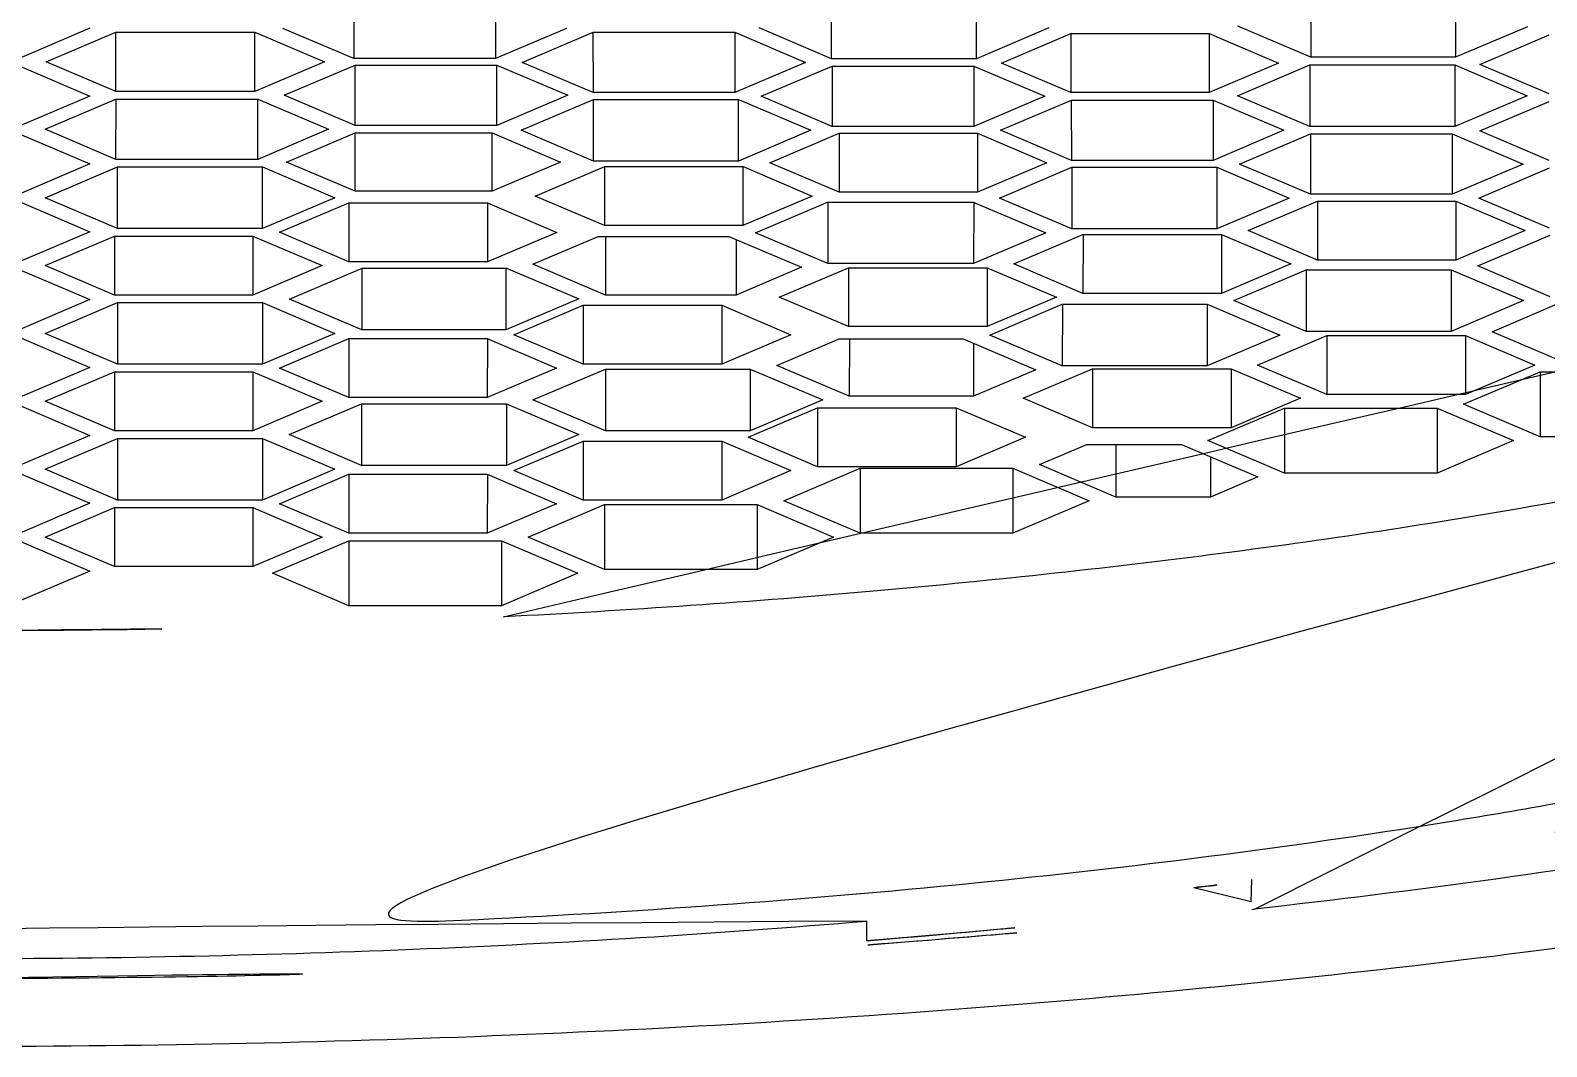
# Model space of a CAD drawing. Extents: x 16296660632 to 16296672714, y -37409619871 to -37409617455.
# Drawn here: x 16296672252.012 to 16296672256.953, y -37409617796.85 to -37409617793.537 of the extents above; entities that cross this region are included whole.
import ezdxf

# ---------------------------------------------------------------- set-up
doc = ezdxf.new("R2010")
doc.units = 0
doc.header["$LTSCALE"] = 10
doc.header["$MEASUREMENT"] = 0
doc.layers.get('0').update_dxf_attribs({"linetype": 'CONTINUOUS'})
doc.layers.add('02___PRT_ALL_AXES', color=7, linetype='CONTINUOUS')

msp = doc.modelspace()

# ---------------------------------------------------------------- linework, layer by layer
at = {"color": 7, "linetype": 'Continuous'}
for p, q in [((16296672253.066, -37409617793.432587), (16296672253.066099, -37409617793.629211)), ((16296672253.52788, -37409617793.432587), (16296672253.527981, -37409617793.629211)), ((16296672254.62299, -37409617793.629494), (16296672254.62299, -37409617793.428459)), ((16296672255.09523, -37409617793.629494), (16296672255.09523, -37409617793.428459)), ((16296672256.18449, -37409617793.424049), (16296672256.18449, -37409617793.625076)), ((16296672256.656731, -37409617793.424049), (16296672256.656731, -37409617793.625076)), ((16296672252.20611, -37409617793.530037), (16296672251.97517, -37409617793.628349)), ((16296672252.063351, -37409617793.639969), (16296672252.290051, -37409617793.543457)), ((16296672252.290051, -37409617793.543457), (16296672252.743441, -37409617793.543457)), ((16296672252.290051, -37409617793.736473), (16296672252.290051, -37409617793.543457)), ((16296672252.743441, -37409617793.736473), (16296672252.743441, -37409617793.543457)), ((16296672252.743441, -37409617793.543457), (16296672252.970131, -37409617793.639969)), ((16296672253.066099, -37409617793.629211), (16296672252.83515, -37409617793.530899)), ((16296672253.758909, -37409617793.530899), (16296672253.527981, -37409617793.629211)), ((16296672253.61458, -37409617793.641487), (16296672253.84552, -37409617793.54319)), ((16296672253.845421, -37409617793.54319), (16296672253.84552, -37409617793.739807)), ((16296672253.84552, -37409617793.54319), (16296672254.3074, -37409617793.54319)), ((16296672254.307301, -37409617793.54319), (16296672254.3074, -37409617793.739807)), ((16296672254.3074, -37409617793.54319), (16296672254.53834, -37409617793.641487)), ((16296672254.62299, -37409617793.629494), (16296672254.386869, -37409617793.528969)), ((16296672255.33135, -37409617793.528969), (16296672255.09523, -37409617793.629494)), ((16296672256.18449, -37409617793.625076), (16296672255.947041, -37409617793.523987)), ((16296672256.89152, -37409617793.525131), (16296672256.656731, -37409617793.625076)), ((16296672255.176649, -37409617793.643982), (16296672255.402411, -37409617793.547867)), ((16296672255.402411, -37409617793.547867), (16296672255.853939, -37409617793.547867)), ((16296672255.402411, -37409617793.547867), (16296672255.402411, -37409617793.740082)), ((16296672255.853939, -37409617793.547867), (16296672255.853939, -37409617793.740082)), ((16296672255.853939, -37409617793.547867), (16296672256.0797, -37409617793.643982)), ((16296672256.7355, -37409617793.648392), (16296672256.96126, -37409617793.552277)), ((16296672252.290051, -37409617793.736473), (16296672252.063351, -37409617793.639969)), ((16296672252.970131, -37409617793.639969), (16296672252.743441, -37409617793.736473)), ((16296672253.527981, -37409617793.629211), (16296672253.066099, -37409617793.629211)), ((16296672253.84552, -37409617793.739807), (16296672253.61458, -37409617793.641487)), ((16296672254.53834, -37409617793.641487), (16296672254.3074, -37409617793.739807)), ((16296672255.09523, -37409617793.629494), (16296672254.62299, -37409617793.629494)), ((16296672256.656731, -37409617793.625076), (16296672256.18449, -37409617793.625076)), ((16296672251.97517, -37409617793.652931), (16296672252.20611, -37409617793.751244)), ((16296672252.83939, -37409617793.748756), (16296672253.07033, -37409617793.650452)), ((16296672253.07033, -37409617793.650452), (16296672253.532209, -37409617793.650452)), ((16296672253.07033, -37409617793.847069), (16296672253.070431, -37409617793.650452)), ((16296672253.532209, -37409617793.847069), (16296672253.53231, -37409617793.650452)), ((16296672253.532209, -37409617793.650452), (16296672253.763149, -37409617793.748756)), ((16296672254.393999, -37409617793.752098), (16296672254.624941, -37409617793.653793)), ((16296672254.62484, -37409617793.653793), (16296672254.624941, -37409617793.850403)), ((16296672254.624941, -37409617793.653793), (16296672255.086821, -37409617793.653793)), ((16296672255.08672, -37409617793.653793), (16296672255.086821, -37409617793.850403)), ((16296672255.086821, -37409617793.653793), (16296672255.31776, -37409617793.752098)), ((16296672255.402411, -37409617793.740082), (16296672255.176649, -37409617793.643982)), ((16296672256.0797, -37409617793.643982), (16296672255.853939, -37409617793.740082)), ((16296672255.945721, -37409617793.750168), (16296672256.181841, -37409617793.649651)), ((16296672256.181841, -37409617793.649651), (16296672256.654079, -37409617793.649651)), ((16296672256.181841, -37409617793.649651), (16296672256.181841, -37409617793.850677)), ((16296672256.654079, -37409617793.649651), (16296672256.654079, -37409617793.850677)), ((16296672256.654079, -37409617793.649651), (16296672256.89019, -37409617793.750168)), ((16296672256.96126, -37409617793.744492), (16296672256.7355, -37409617793.648392)), ((16296672252.743441, -37409617793.736473), (16296672252.290051, -37409617793.736473)), ((16296672254.3074, -37409617793.739807), (16296672253.84552, -37409617793.739807)), ((16296672255.853939, -37409617793.740082), (16296672255.402411, -37409617793.740082)), ((16296672252.20611, -37409617793.751244), (16296672251.97517, -37409617793.849548)), ((16296672252.059971, -37409617793.859352), (16296672252.290911, -37409617793.761047)), ((16296672252.290911, -37409617793.761047), (16296672252.75279, -37409617793.761047)), ((16296672252.290911, -37409617793.957657), (16296672252.29101, -37409617793.761047)), ((16296672252.75279, -37409617793.957657), (16296672252.75289, -37409617793.761047)), ((16296672252.75279, -37409617793.761047), (16296672252.98373, -37409617793.859352)), ((16296672253.07033, -37409617793.847069), (16296672252.83939, -37409617793.748756)), ((16296672253.763149, -37409617793.748756), (16296672253.532209, -37409617793.847069)), ((16296672253.61112, -37409617793.862633), (16296672253.84724, -37409617793.762123)), ((16296672253.84724, -37409617793.762123), (16296672254.319481, -37409617793.762123)), ((16296672253.84724, -37409617793.963142), (16296672253.84734, -37409617793.762123)), ((16296672254.319481, -37409617793.963142), (16296672254.319571, -37409617793.762123)), ((16296672254.319481, -37409617793.762123), (16296672254.555599, -37409617793.862633)), ((16296672254.624941, -37409617793.850403), (16296672254.393999, -37409617793.752098)), ((16296672255.31776, -37409617793.752098), (16296672255.086821, -37409617793.850403)), ((16296672255.17342, -37409617793.862694), (16296672255.40436, -37409617793.764381)), ((16296672255.404261, -37409617793.764381), (16296672255.40436, -37409617793.960999)), ((16296672255.40436, -37409617793.764381), (16296672255.86624, -37409617793.764381)), ((16296672255.86615, -37409617793.764381), (16296672255.86624, -37409617793.961014)), ((16296672255.86624, -37409617793.764381), (16296672256.097179, -37409617793.862694)), ((16296672256.181841, -37409617793.850677), (16296672255.945721, -37409617793.750168)), ((16296672256.89019, -37409617793.750168), (16296672256.654079, -37409617793.850677)), ((16296672256.7355, -37409617793.865173), (16296672256.96126, -37409617793.769073)), ((16296672251.97517, -37409617793.874123), (16296672252.20611, -37409617793.972427)), ((16296672252.290911, -37409617793.957657), (16296672252.059971, -37409617793.859352)), ((16296672252.98373, -37409617793.859352), (16296672252.75279, -37409617793.957657)), ((16296672252.84709, -37409617793.966667), (16296672253.07033, -37409617793.871643)), ((16296672253.532209, -37409617793.847069), (16296672253.07033, -37409617793.847069)), ((16296672253.07033, -37409617793.871643), (16296672253.516821, -37409617793.871643)), ((16296672253.07033, -37409617794.061707), (16296672253.070431, -37409617793.871643)), ((16296672253.516821, -37409617794.061707), (16296672253.516911, -37409617793.871643)), ((16296672253.516821, -37409617793.871643), (16296672253.740061, -37409617793.966667)), ((16296672253.84724, -37409617793.963142), (16296672253.61112, -37409617793.862633)), ((16296672254.555599, -37409617793.862633), (16296672254.319481, -37409617793.963142)), ((16296672254.421619, -37409617793.968819), (16296672254.647381, -37409617793.872711)), ((16296672255.086821, -37409617793.850403), (16296672254.624941, -37409617793.850403)), ((16296672254.647381, -37409617793.872711), (16296672255.0989, -37409617793.872711)), ((16296672254.64747, -37409617793.872719), (16296672254.647381, -37409617794.064934)), ((16296672255.0989, -37409617793.872711), (16296672255.324659, -37409617793.968819)), ((16296672255.098989, -37409617793.872719), (16296672255.0989, -37409617794.064934)), ((16296672255.40436, -37409617793.960999), (16296672255.17342, -37409617793.862694)), ((16296672256.097179, -37409617793.862694), (16296672255.86624, -37409617793.961014)), ((16296672255.952841, -37409617793.973289), (16296672256.18379, -37409617793.874977)), ((16296672256.654079, -37409617793.850677), (16296672256.181841, -37409617793.850677)), ((16296672256.183689, -37409617793.874977), (16296672256.18379, -37409617794.071602)), ((16296672256.18379, -37409617793.874977), (16296672256.64567, -37409617793.874977)), ((16296672256.645571, -37409617793.874977), (16296672256.64567, -37409617794.071602)), ((16296672256.64567, -37409617793.874977), (16296672256.87661, -37409617793.973289)), ((16296672256.96126, -37409617793.961281), (16296672256.7355, -37409617793.865173)), ((16296672252.20611, -37409617793.972427), (16296672251.97517, -37409617794.07074)), ((16296672252.05982, -37409617794.082764), (16296672252.29594, -37409617793.982239)), ((16296672252.75279, -37409617793.957657), (16296672252.290911, -37409617793.957657)), ((16296672252.29594, -37409617793.982239), (16296672252.768181, -37409617793.982239)), ((16296672252.29594, -37409617794.183273), (16296672252.29604, -37409617793.982239)), ((16296672252.768181, -37409617794.183273), (16296672252.76828, -37409617793.982239)), ((16296672252.768181, -37409617793.982239), (16296672253.004299, -37409617794.082764)), ((16296672253.07033, -37409617794.061707), (16296672252.84709, -37409617793.966667)), ((16296672253.740061, -37409617793.966667), (16296672253.516821, -37409617794.061707)), ((16296672253.65744, -37409617794.077332), (16296672253.88349, -37409617793.98111)), ((16296672254.319481, -37409617793.963142), (16296672253.84724, -37409617793.963142)), ((16296672253.883301, -37409617793.98111), (16296672253.883209, -37409617794.173439)), ((16296672253.88349, -37409617793.98111), (16296672254.33444, -37409617793.98111)), ((16296672254.334261, -37409617793.98111), (16296672254.33416, -37409617794.173439)), ((16296672254.33444, -37409617793.98111), (16296672254.560209, -37409617794.077209)), ((16296672254.647381, -37409617794.064934), (16296672254.421619, -37409617793.968819)), ((16296672255.324659, -37409617793.968819), (16296672255.0989, -37409617794.064934)), ((16296672255.16996, -37409617794.083817), (16296672255.40608, -37409617793.983307)), ((16296672255.86624, -37409617793.961014), (16296672255.40436, -37409617793.960999)), ((16296672255.40608, -37409617793.983307), (16296672255.878321, -37409617793.983307)), ((16296672255.406179, -37409617793.983307), (16296672255.40608, -37409617794.184341)), ((16296672255.87842, -37409617793.983307), (16296672255.878321, -37409617794.184341)), ((16296672255.878321, -37409617793.983307), (16296672256.114441, -37409617794.083817)), ((16296672256.18379, -37409617794.071602), (16296672255.952841, -37409617793.973289)), ((16296672256.87661, -37409617793.973289), (16296672256.64567, -37409617794.071602)), ((16296672256.732269, -37409617794.083893), (16296672256.963209, -37409617793.98558)), ((16296672252.29594, -37409617794.183273), (16296672252.05982, -37409617794.082764)), ((16296672253.004299, -37409617794.082764), (16296672252.768181, -37409617794.183273)), ((16296672253.516821, -37409617794.061707), (16296672253.07033, -37409617794.061707)), ((16296672253.883209, -37409617794.173439), (16296672253.65744, -37409617794.077332)), ((16296672254.560209, -37409617794.077209), (16296672254.33416, -37409617794.173439)), ((16296672255.0989, -37409617794.064934), (16296672254.647381, -37409617794.064934)), ((16296672255.40608, -37409617794.184341), (16296672255.16996, -37409617794.083817)), ((16296672256.114441, -37409617794.083817), (16296672255.878321, -37409617794.184341)), ((16296672256.64567, -37409617794.071602), (16296672256.18379, -37409617794.071602)), ((16296672256.963209, -37409617794.182198), (16296672256.732269, -37409617794.083893)), ((16296672251.97517, -37409617794.095322), (16296672252.20611, -37409617794.193626)), ((16296672252.82399, -37409617794.195427), (16296672253.049471, -37409617794.099457)), ((16296672253.049471, -37409617794.099457), (16296672253.50156, -37409617794.099449)), ((16296672253.04985, -37409617794.099457), (16296672253.049749, -37409617794.291542)), ((16296672253.50156, -37409617794.099449), (16296672253.72732, -37409617794.195557)), ((16296672253.50194, -37409617794.099457), (16296672253.501841, -37409617794.291542)), ((16296672254.375, -37409617794.196632), (16296672254.6098, -37409617794.09668)), ((16296672254.6098, -37409617794.09668), (16296672255.08469, -37409617794.09668)), ((16296672254.611219, -37409617794.09668), (16296672254.61112, -37409617794.297142)), ((16296672255.08469, -37409617794.09668), (16296672255.32081, -37409617794.197197)), ((16296672255.086121, -37409617794.09668), (16296672255.08602, -37409617794.297142)), ((16296672255.980459, -37409617794.190018), (16296672256.206221, -37409617794.09391)), ((16296672256.206221, -37409617794.09391), (16296672256.65774, -37409617794.09391)), ((16296672256.20632, -37409617794.09391), (16296672256.206221, -37409617794.286118)), ((16296672256.65774, -37409617794.09391), (16296672256.883499, -37409617794.190018)), ((16296672256.657841, -37409617794.09391), (16296672256.657749, -37409617794.286118)), ((16296672252.768181, -37409617794.183273), (16296672252.29594, -37409617794.183273)), ((16296672254.33416, -37409617794.173439), (16296672253.883209, -37409617794.173439)), ((16296672255.878321, -37409617794.184341), (16296672255.40608, -37409617794.184341)), ((16296672252.20611, -37409617794.193626), (16296672251.97517, -37409617794.291939)), ((16296672252.05982, -37409617794.303947), (16296672252.28558, -37409617794.207848)), ((16296672252.28558, -37409617794.207848), (16296672252.73711, -37409617794.207848)), ((16296672252.285681, -37409617794.207848), (16296672252.28558, -37409617794.400047)), ((16296672252.7372, -37409617794.207848), (16296672252.73711, -37409617794.400047)), ((16296672252.73711, -37409617794.207848), (16296672252.96287, -37409617794.303947)), ((16296672253.049749, -37409617794.291542), (16296672252.82399, -37409617794.195427)), ((16296672253.72732, -37409617794.195557), (16296672253.501841, -37409617794.291542)), ((16296672253.64974, -37409617794.299538), (16296672253.862631, -37409617794.208923)), ((16296672253.862631, -37409617794.208923), (16296672254.288401, -37409617794.208923)), ((16296672253.88596, -37409617794.208931), (16296672253.88586, -37409617794.400047)), ((16296672254.288401, -37409617794.208923), (16296672254.524521, -37409617794.309433)), ((16296672254.31172, -37409617794.218842), (16296672254.31163, -37409617794.400047)), ((16296672254.61112, -37409617794.297142), (16296672254.375, -37409617794.196632)), ((16296672255.32081, -37409617794.197197), (16296672255.08602, -37409617794.297142)), ((16296672255.21657, -37409617794.298409), (16296672255.442341, -37409617794.202301)), ((16296672255.442341, -37409617794.202301), (16296672255.89386, -37409617794.202301)), ((16296672255.44243, -37409617794.202301), (16296672255.442341, -37409617794.394524)), ((16296672255.89395, -37409617794.202301), (16296672255.89386, -37409617794.394524)), ((16296672255.89386, -37409617794.202301), (16296672256.119619, -37409617794.298409)), ((16296672256.206221, -37409617794.286118), (16296672255.980459, -37409617794.190018)), ((16296672256.883499, -37409617794.190018), (16296672256.657749, -37409617794.286118)), ((16296672256.728809, -37409617794.305023), (16296672256.96493, -37409617794.204514)), ((16296672256.657749, -37409617794.286118), (16296672256.206221, -37409617794.286118)), ((16296672251.97517, -37409617794.316513), (16296672252.20611, -37409617794.414833)), ((16296672252.28558, -37409617794.400047), (16296672252.05982, -37409617794.303947)), ((16296672252.96287, -37409617794.303947), (16296672252.73711, -37409617794.400047)), ((16296672252.85611, -37409617794.41291), (16296672253.093559, -37409617794.311829)), ((16296672253.501841, -37409617794.291542), (16296672253.049749, -37409617794.291542)), ((16296672253.092331, -37409617794.311829), (16296672253.09223, -37409617794.51342)), ((16296672253.093559, -37409617794.311829), (16296672253.563141, -37409617794.311829)), ((16296672253.561911, -37409617794.311829), (16296672253.56181, -37409617794.51342)), ((16296672253.563141, -37409617794.311829), (16296672253.799259, -37409617794.412354)), ((16296672253.88586, -37409617794.400047), (16296672253.64974, -37409617794.299538)), ((16296672254.524521, -37409617794.309433), (16296672254.31163, -37409617794.400047)), ((16296672254.45269, -37409617794.406799), (16296672254.67845, -37409617794.310699)), ((16296672255.08602, -37409617794.297142), (16296672254.61112, -37409617794.297142)), ((16296672254.67845, -37409617794.310699), (16296672255.129971, -37409617794.310699)), ((16296672254.678539, -37409617794.310699), (16296672254.67845, -37409617794.502907)), ((16296672255.13007, -37409617794.310699), (16296672255.129971, -37409617794.502907)), ((16296672255.129971, -37409617794.310699), (16296672255.35573, -37409617794.406799)), ((16296672255.442341, -37409617794.394524), (16296672255.21657, -37409617794.298409)), ((16296672256.119619, -37409617794.298409), (16296672255.89386, -37409617794.394524)), ((16296672255.933849, -37409617794.417824), (16296672256.16997, -37409617794.317307)), ((16296672256.16997, -37409617794.317307), (16296672256.64221, -37409617794.317307)), ((16296672256.170071, -37409617794.317307), (16296672256.16997, -37409617794.518341)), ((16296672256.642309, -37409617794.317307), (16296672256.64221, -37409617794.518341)), ((16296672256.64221, -37409617794.317307), (16296672256.87833, -37409617794.417824)), ((16296672256.96493, -37409617794.405533), (16296672256.728809, -37409617794.305023)), ((16296672252.20611, -37409617794.414833), (16296672251.97517, -37409617794.51313)), ((16296672252.05982, -37409617794.525146), (16296672252.29594, -37409617794.424629)), ((16296672252.73711, -37409617794.400047), (16296672252.28558, -37409617794.400047)), ((16296672252.29594, -37409617794.424629), (16296672252.768181, -37409617794.424629)), ((16296672252.29604, -37409617794.424629), (16296672252.29594, -37409617794.625664)), ((16296672252.76828, -37409617794.424629), (16296672252.768181, -37409617794.625664)), ((16296672252.768181, -37409617794.424629), (16296672253.004299, -37409617794.525146)), ((16296672253.09223, -37409617794.51342), (16296672252.85611, -37409617794.41291)), ((16296672253.799259, -37409617794.412354), (16296672253.56181, -37409617794.51342)), ((16296672253.587589, -37409617794.529556), (16296672253.81336, -37409617794.433449)), ((16296672253.81336, -37409617794.433449), (16296672254.264879, -37409617794.433449)), ((16296672253.81345, -37409617794.433449), (16296672253.81336, -37409617794.625664)), ((16296672254.31163, -37409617794.400047), (16296672253.88586, -37409617794.400047)), ((16296672254.264971, -37409617794.433449), (16296672254.264879, -37409617794.625664)), ((16296672254.264879, -37409617794.433449), (16296672254.490641, -37409617794.529556)), ((16296672254.67845, -37409617794.502907), (16296672254.45269, -37409617794.406799)), ((16296672255.35573, -37409617794.406799), (16296672255.129971, -37409617794.502907)), ((16296672255.138889, -37409617794.530617), (16296672255.37501, -37409617794.430107)), ((16296672255.37501, -37409617794.430107), (16296672255.84725, -37409617794.430107)), ((16296672255.375111, -37409617794.430107), (16296672255.37501, -37409617794.631142)), ((16296672255.89386, -37409617794.394524), (16296672255.442341, -37409617794.394524)), ((16296672255.847349, -37409617794.430107), (16296672255.84725, -37409617794.631142)), ((16296672255.84725, -37409617794.430107), (16296672256.08337, -37409617794.530617)), ((16296672256.16997, -37409617794.518341), (16296672255.933849, -37409617794.417824)), ((16296672256.87833, -37409617794.417824), (16296672256.64221, -37409617794.518341)), ((16296672256.775419, -37409617794.5196), (16296672257.001181, -37409617794.4235)), ((16296672252.29594, -37409617794.625664), (16296672252.05982, -37409617794.525146)), ((16296672253.004299, -37409617794.525146), (16296672252.768181, -37409617794.625664)), ((16296672253.56181, -37409617794.51342), (16296672253.09223, -37409617794.51342)), ((16296672253.81336, -37409617794.625664), (16296672253.587589, -37409617794.529556)), ((16296672254.490641, -37409617794.529556), (16296672254.264879, -37409617794.625664)), ((16296672255.129971, -37409617794.502907), (16296672254.67845, -37409617794.502907)), ((16296672255.37501, -37409617794.631142), (16296672255.138889, -37409617794.530617)), ((16296672256.08337, -37409617794.530617), (16296672255.84725, -37409617794.631142)), ((16296672256.01153, -37409617794.627998), (16296672256.237301, -37409617794.531891)), ((16296672256.64221, -37409617794.518341), (16296672256.16997, -37409617794.518341)), ((16296672256.237301, -37409617794.531891), (16296672256.68882, -37409617794.531891)), ((16296672256.237391, -37409617794.531891), (16296672256.237301, -37409617794.724098)), ((16296672256.68891, -37409617794.531891), (16296672256.68882, -37409617794.724098)), ((16296672256.68882, -37409617794.531891), (16296672256.914579, -37409617794.627998)), ((16296672257.001181, -37409617794.615707), (16296672256.775419, -37409617794.5196)), ((16296672251.97517, -37409617794.537712), (16296672252.20611, -37409617794.636017)), ((16296672252.823709, -37409617794.637947), (16296672253.049471, -37409617794.541847)), ((16296672253.049471, -37409617794.541847), (16296672253.50099, -37409617794.541847)), ((16296672253.049561, -37409617794.541847), (16296672253.049471, -37409617794.734047)), ((16296672253.501089, -37409617794.541847), (16296672253.50099, -37409617794.734047)), ((16296672253.50099, -37409617794.541847), (16296672253.726749, -37409617794.637947)), ((16296672254.4447, -37409617794.629128), (16296672254.64723, -37409617794.542923)), ((16296672254.64723, -37409617794.542923), (16296672255.05229, -37409617794.542923)), ((16296672254.68091, -37409617794.542923), (16296672254.68082, -37409617794.729637)), ((16296672255.05229, -37409617794.542923), (16296672255.28841, -37409617794.643417)), ((16296672255.08596, -37409617794.557251), (16296672255.08588, -37409617794.729637)), ((16296672252.768181, -37409617794.625664), (16296672252.29594, -37409617794.625664)), ((16296672254.264879, -37409617794.625664), (16296672253.81336, -37409617794.625664)), ((16296672254.68082, -37409617794.729637), (16296672254.4447, -37409617794.629128)), ((16296672255.84725, -37409617794.631142), (16296672255.37501, -37409617794.631142)), ((16296672256.237301, -37409617794.724098), (16296672256.01153, -37409617794.627998)), ((16296672256.914579, -37409617794.627998), (16296672256.68882, -37409617794.724098)), ((16296672252.20611, -37409617794.636017), (16296672251.97517, -37409617794.734329)), ((16296672252.05982, -37409617794.746338), (16296672252.28558, -37409617794.650238)), ((16296672252.28558, -37409617794.650238), (16296672252.73711, -37409617794.650238)), ((16296672252.285681, -37409617794.650238), (16296672252.28558, -37409617794.842453)), ((16296672252.7372, -37409617794.650238), (16296672252.73711, -37409617794.842453)), ((16296672252.73711, -37409617794.650238), (16296672252.96287, -37409617794.746338)), ((16296672253.049471, -37409617794.734047), (16296672252.823709, -37409617794.637947)), ((16296672253.726749, -37409617794.637947), (16296672253.50099, -37409617794.734047)), ((16296672253.64974, -37409617794.741928), (16296672253.88586, -37409617794.641418)), ((16296672253.88586, -37409617794.641418), (16296672254.358101, -37409617794.641418)), ((16296672253.88596, -37409617794.641418), (16296672253.88586, -37409617794.842453)), ((16296672254.3582, -37409617794.641418), (16296672254.358101, -37409617794.842453)), ((16296672254.358101, -37409617794.641418), (16296672254.594219, -37409617794.741928)), ((16296672255.28841, -37409617794.643417), (16296672255.08588, -37409617794.729637)), ((16296672255.24765, -37409617794.736389), (16296672255.47341, -37409617794.640282)), ((16296672255.47341, -37409617794.640282), (16296672255.924931, -37409617794.640282)), ((16296672255.473511, -37409617794.640282), (16296672255.47341, -37409617794.832497)), ((16296672255.92503, -37409617794.640282), (16296672255.924931, -37409617794.832497)), ((16296672255.924931, -37409617794.640282), (16296672256.15069, -37409617794.736389)), ((16296672256.68292, -37409617794.756081), (16296672256.93181, -37409617794.650131)), ((16296672256.93181, -37409617794.650131), (16296672257.429581, -37409617794.650131)), ((16296672256.93191, -37409617794.650131), (16296672256.93181, -37409617794.862022)), ((16296672255.08588, -37409617794.729637), (16296672254.68082, -37409617794.729637)), ((16296672256.68882, -37409617794.724098), (16296672256.237301, -37409617794.724098)), ((16296672251.97517, -37409617794.758904), (16296672252.20611, -37409617794.857224)), ((16296672252.28558, -37409617794.842453), (16296672252.05982, -37409617794.746338)), ((16296672252.96287, -37409617794.746338), (16296672252.73711, -37409617794.842453)), ((16296672252.85478, -37409617794.854736), (16296672253.0909, -37409617794.754219)), ((16296672253.50099, -37409617794.734047), (16296672253.049471, -37409617794.734047)), ((16296672253.0909, -37409617794.754219), (16296672253.563141, -37409617794.754219)), ((16296672253.091, -37409617794.754219), (16296672253.0909, -37409617794.955254)), ((16296672253.56324, -37409617794.754219), (16296672253.563141, -37409617794.955254)), ((16296672253.563141, -37409617794.754219), (16296672253.799259, -37409617794.854736)), ((16296672253.88586, -37409617794.842453), (16296672253.64974, -37409617794.741928)), ((16296672254.35148, -37409617794.863564), (16296672254.57724, -37409617794.767448)), ((16296672254.594219, -37409617794.741928), (16296672254.358101, -37409617794.842453)), ((16296672254.57724, -37409617794.767448), (16296672255.028761, -37409617794.767448)), ((16296672254.577339, -37409617794.767448), (16296672254.57724, -37409617794.959663)), ((16296672255.02886, -37409617794.767448), (16296672255.028761, -37409617794.959663)), ((16296672255.028761, -37409617794.767448), (16296672255.25453, -37409617794.863564)), ((16296672255.47341, -37409617794.832497), (16296672255.24765, -37409617794.736389)), ((16296672255.849661, -37409617794.874313), (16296672256.098551, -37409617794.768356)), ((16296672256.15069, -37409617794.736389), (16296672255.924931, -37409617794.832497)), ((16296672256.098551, -37409617794.768356), (16296672256.596319, -37409617794.768356)), ((16296672256.09865, -37409617794.768356), (16296672256.098551, -37409617794.980263)), ((16296672256.59642, -37409617794.768356), (16296672256.596319, -37409617794.980263)), ((16296672256.596319, -37409617794.768356), (16296672256.8452, -37409617794.874313)), ((16296672256.93181, -37409617794.862022), (16296672256.68292, -37409617794.756081)), ((16296672252.20611, -37409617794.857224), (16296672251.97517, -37409617794.955521)), ((16296672252.05982, -37409617794.967537), (16296672252.29594, -37409617794.86702)), ((16296672252.73711, -37409617794.842453), (16296672252.28558, -37409617794.842453)), ((16296672252.29594, -37409617794.86702), (16296672252.768181, -37409617794.86702)), ((16296672252.29604, -37409617794.86702), (16296672252.29594, -37409617795.068047)), ((16296672252.76828, -37409617794.86702), (16296672252.768181, -37409617795.068047)), ((16296672252.768181, -37409617794.86702), (16296672253.004299, -37409617794.967537)), ((16296672253.0909, -37409617794.955254), (16296672252.85478, -37409617794.854736)), ((16296672253.799259, -37409617794.854736), (16296672253.563141, -37409617794.955254)), ((16296672253.587589, -37409617794.971947), (16296672253.81336, -37409617794.875839)), ((16296672253.81336, -37409617794.875839), (16296672254.264879, -37409617794.875839)), ((16296672253.81345, -37409617794.875839), (16296672253.81336, -37409617795.068047)), ((16296672254.358101, -37409617794.842453), (16296672253.88586, -37409617794.842453)), ((16296672254.264971, -37409617794.875839), (16296672254.264879, -37409617795.068047)), ((16296672254.264879, -37409617794.875839), (16296672254.490641, -37409617794.971947)), ((16296672254.57724, -37409617794.959663), (16296672254.35148, -37409617794.863564)), ((16296672255.25453, -37409617794.863564), (16296672255.028761, -37409617794.959663)), ((16296672255.924931, -37409617794.832497), (16296672255.47341, -37409617794.832497)), ((16296672256.098551, -37409617794.980263), (16296672255.849661, -37409617794.874313)), ((16296672256.8452, -37409617794.874313), (16296672256.596319, -37409617794.980263)), ((16296672257.429581, -37409617794.862022), (16296672256.93181, -37409617794.862022)), ((16296672255.300369, -37409617794.952263), (16296672255.454599, -37409617794.886597)), ((16296672255.454599, -37409617794.886597), (16296672255.76306, -37409617794.886597)), ((16296672255.549339, -37409617794.886597), (16296672255.549259, -37409617795.058197)), ((16296672255.76306, -37409617794.886597), (16296672256.01194, -37409617794.992554)), ((16296672255.85778, -37409617794.926933), (16296672255.85771, -37409617795.058197)), ((16296672252.29594, -37409617795.068047), (16296672252.05982, -37409617794.967537)), ((16296672253.004299, -37409617794.967537), (16296672252.768181, -37409617795.068047)), ((16296672253.563141, -37409617794.955254), (16296672253.0909, -37409617794.955254)), ((16296672253.81336, -37409617795.068047), (16296672253.587589, -37409617794.971947)), ((16296672254.490641, -37409617794.971947), (16296672254.264879, -37409617795.068047)), ((16296672254.46711, -37409617795.070503), (16296672254.71599, -37409617794.964546)), ((16296672255.028761, -37409617794.959663), (16296672254.57724, -37409617794.959663)), ((16296672254.71599, -37409617794.964546), (16296672255.21377, -37409617794.964546)), ((16296672254.716101, -37409617794.964546), (16296672254.71599, -37409617795.176453)), ((16296672255.213869, -37409617794.964546), (16296672255.21377, -37409617795.176453)), ((16296672255.21377, -37409617794.964546), (16296672255.46265, -37409617795.070503)), ((16296672255.549259, -37409617795.058197), (16296672255.300369, -37409617794.952263)), ((16296672251.97517, -37409617794.980103), (16296672252.20611, -37409617795.078407)), ((16296672252.823709, -37409617795.080338), (16296672253.049471, -37409617794.984238)), ((16296672253.049471, -37409617794.984238), (16296672253.50099, -37409617794.984238)), ((16296672253.04957, -37409617794.984238), (16296672253.049471, -37409617795.176453)), ((16296672253.501089, -37409617794.984238), (16296672253.50099, -37409617795.176453)), ((16296672253.50099, -37409617794.984238), (16296672253.726749, -37409617795.080338)), ((16296672256.01194, -37409617794.992554), (16296672255.85771, -37409617795.058197)), ((16296672256.596319, -37409617794.980263), (16296672256.098551, -37409617794.980263)), ((16296672252.768181, -37409617795.068047), (16296672252.29594, -37409617795.068047)), ((16296672254.264879, -37409617795.068047), (16296672253.81336, -37409617795.068047)), ((16296672254.71599, -37409617795.176453), (16296672254.46711, -37409617795.070503)), ((16296672255.46265, -37409617795.070503), (16296672255.21377, -37409617795.176453)), ((16296672255.85771, -37409617795.058197), (16296672255.549259, -37409617795.058197)), ((16296672252.20611, -37409617795.078407), (16296672251.97517, -37409617795.17672)), ((16296672252.05982, -37409617795.188728), (16296672252.28558, -37409617795.092628)), ((16296672252.28558, -37409617795.092628), (16296672252.73711, -37409617795.092628)), ((16296672252.285681, -37409617795.092628), (16296672252.28558, -37409617795.284843)), ((16296672252.7372, -37409617795.092628), (16296672252.73711, -37409617795.284843)), ((16296672252.73711, -37409617795.092628), (16296672252.96287, -37409617795.188728)), ((16296672253.049471, -37409617795.176453), (16296672252.823709, -37409617795.080338)), ((16296672253.726749, -37409617795.080338), (16296672253.50099, -37409617795.176453)), ((16296672253.63385, -37409617795.188728), (16296672253.88273, -37409617795.082787)), ((16296672253.88273, -37409617795.082787), (16296672254.380501, -37409617795.082787)), ((16296672253.882839, -37409617795.082787), (16296672253.88273, -37409617795.294678)), ((16296672254.38061, -37409617795.082787), (16296672254.380501, -37409617795.294678)), ((16296672254.380501, -37409617795.082787), (16296672254.629391, -37409617795.188728)), ((16296672251.97517, -37409617795.201286), (16296672252.20611, -37409617795.299606)), ((16296672252.28558, -37409617795.284843), (16296672252.05982, -37409617795.188728)), ((16296672252.96287, -37409617795.188728), (16296672252.73711, -37409617795.284843)), ((16296672252.800579, -37409617795.306969), (16296672253.049471, -37409617795.201019)), ((16296672253.50099, -37409617795.176453), (16296672253.049471, -37409617795.176453)), ((16296672253.049471, -37409617795.201019), (16296672253.547239, -37409617795.201019)), ((16296672253.04958, -37409617795.201019), (16296672253.049471, -37409617795.412918)), ((16296672253.54735, -37409617795.201019), (16296672253.547239, -37409617795.412918)), ((16296672253.547239, -37409617795.201019), (16296672253.796129, -37409617795.306969)), ((16296672253.88273, -37409617795.294678), (16296672253.63385, -37409617795.188728)), ((16296672254.629391, -37409617795.188728), (16296672254.380501, -37409617795.294678)), ((16296672255.21377, -37409617795.176453), (16296672254.71599, -37409617795.176453)), ((16296672252.20611, -37409617795.299606), (16296672251.97517, -37409617795.397911)), ((16296672252.73711, -37409617795.284843), (16296672252.28558, -37409617795.284843)), ((16296672253.049471, -37409617795.412918), (16296672252.800579, -37409617795.306969)), ((16296672253.796129, -37409617795.306969), (16296672253.547239, -37409617795.412918)), ((16296672254.380501, -37409617795.294678), (16296672253.88273, -37409617795.294678)), ((16296672253.547239, -37409617795.412918), (16296672253.049471, -37409617795.412918)), ((16296672255.990641, -37409617796.377724), (16296672255.992559, -37409617796.30513)), ((16296672255.990641, -37409617796.377724), (16296672255.804001, -37409617796.331749)), ((16296672255.99312, -37409617796.402298), (16296672256.000839, -37409617796.401443)), ((16296672254.73781, -37409617796.50528), (16296672254.73781, -37409617796.4403)), ((16296672254.74132, -37409617796.51844), (16296672254.747311, -37409617796.51799))]:
    msp.add_line(p, q, dxfattribs=at)
for centre, radius, start, end in [((16296672252.5467, -37409617769.251633), 27.27531, 276.8587974, 277.2694579), ((16296672252.281111, -37409617766.161362), 30.443212, 274.6286718, 276.9989555), ((16296672252.1278, -37409617761.543999), 35.071954, 274.2833994, 276.3274235), ((16296672251.76709, -37409617756.285133), 40.343089, 269.9675429, 274.2278536)]:
    msp.add_arc(centre, radius, start, end, dxfattribs=at)
for points, knots in [([(16296672256.000839, -37409617796.401443), (16296672256.5259, -37409617796.342743), (16296672257.292049, -37409617796.238319), (16296672258.27725, -37409617796.056763), (16296672258.9468, -37409617795.909279), (16296672259.561331, -37409617795.748138), (16296672260.11624, -37409617795.57457), (16296672260.60743, -37409617795.389954), (16296672261.03142, -37409617795.195671), (16296672261.38538, -37409617794.993088), (16296672261.667259, -37409617794.783157), (16296672261.875589, -37409617794.566452), (16296672261.98909, -37409617794.372963), (16296672262.03451, -37409617794.218941), (16296672262.047409, -37409617794.106216), (16296672262.039921, -37409617793.993439), (16296672262.001949, -37409617793.839569), (16296672261.897751, -37409617793.645439), (16296672261.776251, -37409617793.51226), (16296672261.705931, -37409617793.44635)], [0, 0, 0, 0, 0.21112192, 0.3087741, 0.40026764, 0.48503094, 0.56257149, 0.63250696, 0.69458809, 0.7487487, 0.79519999, 0.8345727, 0.86818586, 0.88356227, 0.89845236, 0.91328412, 0.92849126, 0.96148767, 1, 1, 1, 1]), ([(16296672262.576389, -37409617794.792397), (16296672262.492229, -37409617794.871277), (16296672262.295521, -37409617795.025543), (16296672261.951759, -37409617795.233978), (16296672261.54022, -37409617795.434853), (16296672261.06349, -37409617795.626862), (16296672260.524441, -37409617795.80883), (16296672259.926559, -37409617795.979462), (16296672259.273781, -37409617796.137619), (16296672258.30928, -37409617796.335823), (16296672256.999479, -37409617796.541092), (16296672255.327909, -37409617796.717743), (16296672253.560381, -37409617796.82576), (16296672251.74424, -37409617796.862106), (16296672249.928089, -37409617796.82576), (16296672248.16057, -37409617796.717743), (16296672246.488991, -37409617796.541092), (16296672245.179199, -37409617796.335823), (16296672244.214689, -37409617796.137619), (16296672243.561899, -37409617795.979462), (16296672242.964029, -37409617795.80883), (16296672242.42498, -37409617795.626869), (16296672241.94824, -37409617795.43486), (16296672241.536711, -37409617795.233994), (16296672241.19294, -37409617795.025551), (16296672240.996229, -37409617794.871277), (16296672240.912069, -37409617794.792412)], [0, 0, 0, 0, 0.01548348, 0.03341802, 0.05388341, 0.0768844, 0.10236261, 0.13021796, 0.16031734, 0.19250082, 0.2623699, 0.33817652, 0.41805374, 0.49999971, 0.5819457, 0.66182295, 0.73762962, 0.80749877, 0.83968229, 0.86978171, 0.8976371, 0.92311536, 0.9461164, 0.96658183, 0.98451646, 1, 1, 1, 1]), ([(16296672260.049749, -37409617795.287514), (16296672259.93512, -37409617795.345093), (16296672259.68762, -37409617795.456619), (16296672259.286699, -37409617795.607597), (16296672258.83823, -37409617795.750397), (16296672258.156771, -37409617795.935043), (16296672257.20672, -37409617796.134857), (16296672256.415819, -37409617796.254402), (16296672255.99798, -37409617796.307709)], [0, 0, 0, 0, 0.09174426, 0.19394137, 0.30624177, 0.42821526, 0.69874929, 1, 1, 1, 1]), ([(16296672254.73781, -37409617796.4403), (16296672254.245399, -37409617796.481781), (16296672253.245729, -37409617796.543037), (16296672251.737499, -37409617796.573112), (16296672250.22945, -37409617796.542503), (16296672249.23003, -37409617796.480881), (16296672248.73781, -37409617796.439217)], [0, 0, 0, 0, 0.24681606, 0.50005726, 0.7532696, 1, 1, 1, 1])]:
    msp.add_open_spline(points, degree=3, knots=knots, dxfattribs=at)
at = {"layer": '02___PRT_ALL_AXES', "color": 7, "linetype": 'Continuous'}
msp.add_arc((16296672251.7465, -37409617759.75367), 35.740981, 269.9963937, 272.8983364, dxfattribs=at)
for points, knots in [([(16296672253.553671, -37409617795.448929), (16296672253.95999, -37409617795.428177), (16296672254.75293, -37409617795.373512), (16296672255.726629, -37409617795.26828), (16296672256.468491, -37409617795.162933), (16296672256.99165, -37409617795.075897), (16296672257.488279, -37409617794.980019), (16296672258.09247, -37409617794.845192), (16296672258.65242, -37409617794.692993), (16296672259.161551, -37409617794.518188), (16296672259.49118, -37409617794.386147), (16296672259.781851, -37409617794.248741), (16296672260.03227, -37409617794.106644), (16296672260.24128, -37409617793.960426), (16296672260.359909, -37409617793.853821), (16296672260.41065, -37409617793.799713)], [0, 0, 0, 0, 0.17061175, 0.33321805, 0.41056667, 0.48480202, 0.55559466, 0.62263892, 0.74438394, 0.79865649, 0.84829961, 0.89321299, 0.93338294, 0.96889516, 1, 1, 1, 1]), ([(16296672260.643881, -37409617794.303833), (16296672260.642599, -37409617794.339783), (16296672260.63254, -37409617794.413094), (16296672260.595831, -37409617794.521133), (16296672260.537861, -37409617794.628098), (16296672260.42758, -37409617794.775726), (16296672260.23197, -37409617794.955353), (16296672259.929569, -37409617795.1539), (16296672259.551069, -37409617795.344276), (16296672259.09952, -37409617795.524879), (16296672258.578659, -37409617795.694107), (16296672257.9932, -37409617795.850304), (16296672257.348539, -37409617795.991951), (16296672256.39114, -37409617796.16433), (16296672255.0935, -37409617796.330177), (16296672253.451139, -37409617796.449913), (16296672252.319969, -37409617796.476707), (16296672251.74423, -37409617796.476707)], [0, 0, 0, 0, 0.01135023, 0.02317536, 0.0358262, 0.04958393, 0.08116013, 0.11898433, 0.16346004, 0.21463163, 0.27231793, 0.33618253, 0.40577291, 0.48054665, 0.64310568, 0.81831304, 1, 1, 1, 1])]:
    msp.add_open_spline(points, degree=3, knots=knots, dxfattribs=at)

doc.saveas('drawing.dxf')
